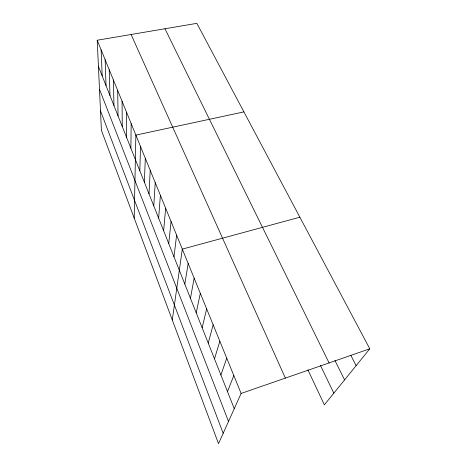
<?xml version="1.0" encoding="UTF-8"?>
<svg xmlns="http://www.w3.org/2000/svg" width="467" height="467" viewBox="0 0 467 467"><rect width="100%" height="100%" fill="white"/><g stroke="black" fill="none" stroke-linecap="round" stroke-linejoin="round"><path stroke-width="0.7" d="M126.522 137.24L126.569 112.284M130.894 148.267L131.157 123.557M134.204 218.089L135.862 135.097L243.908 111.887M139.82 170.741L140.532 146.568M144.361 182.188L145.319 158.319M149.014 193.904L150.222 170.344M153.771 205.889L155.242 182.673M158.64 218.159L160.391 195.299M163.625 230.721L165.662 208.247M168.733 243.581L171.074 221.521M173.963 256.762L176.619 235.14M172.288 319.977L182.311 249.115L299.861 217.196M184.815 284.105L188.154 263.458M190.448 298.296L194.155 278.18M196.228 312.849L200.32 293.305M202.153 327.781L206.653 308.85M208.235 343.111L213.162 324.822M214.481 358.843L219.852 341.254M220.897 375.007L226.74 358.148M227.487 391.609L233.821 375.544M97.212 40.232L241.118 393.447L218.515 443.65L101.403 130.334L97.212 40.232L196.864 23.35L369.788 348.808L324.367 404.842L307.887 369.835M241.118 393.447L369.788 348.808M350.816 355.299L356.128 365.667M334.938 360.518L344.582 379.91M164.962 28.756L329.083 362.929M320.415 365.369L333.835 393.167M131.093 34.494L285.372 378.095M98.432 66.477L234.265 408.678M99.489 89.215L228.509 421.456M100.498 110.866L223.185 433.283M101.129 49.846L102.191 75.946M105.133 59.677L106.032 85.624M109.225 69.729L109.955 95.501M113.417 80.003L113.96 105.6M117.696 90.516L118.058 115.915M122.08 101.275L122.243 126.458"/></g></svg>
